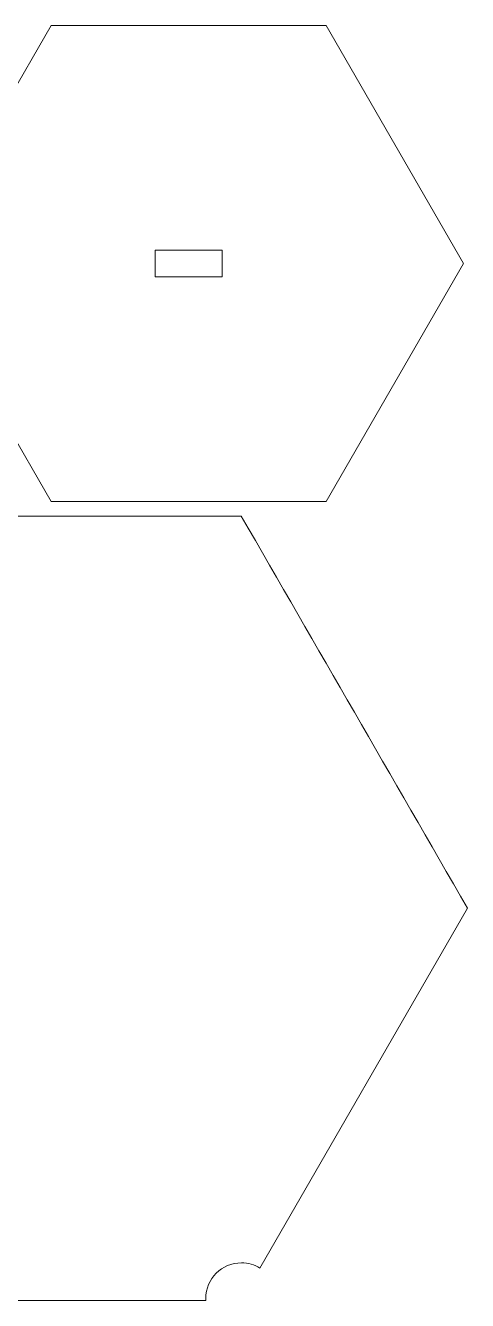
# Model space of a CAD drawing. Header units: centimetres. Extents: x -26.9 to 30.7, y -30.7 to 31.7.
# Drawn here: x 8.55 to 15.17, y -27.17 to -8.08 of the extents above; entities that cross this region are included whole.
import ezdxf

# ---------------------------------------------------------------- set-up
doc = ezdxf.new("R2010")
doc.units = ezdxf.units.CM
doc.header["$MEASUREMENT"] = 0
doc.layers.add('layer 1', color=7, linetype='Continuous')

msp = doc.modelspace()

# ---------------------------------------------------------------- linework, layer by layer
at = {"layer": 'layer 1', "color": 250, "lineweight": 9}
for points, knots in [([(8.93417, -8.07963), (8.93417, -8.07963), (6.87569, -11.64499), (6.87569, -11.64499), (6.87569, -11.64499), (6.87569, -11.64499), (8.93417, -15.21039), (8.93417, -15.21039), (8.93417, -15.21039), (8.93417, -15.21039), (13.05107, -15.21039), (13.05107, -15.21039), (13.05107, -15.21039), (13.05107, -15.21039), (15.10955, -11.64499), (15.10955, -11.64499), (15.10955, -11.64499), (15.10955, -11.64499), (13.05107, -8.07963), (13.05107, -8.07963), (13.05107, -8.07963), (13.05107, -8.07963), (8.93417, -8.07963), (8.93417, -8.07963)], [0, 0, 0, 0, 0.14285714, 0.14285714, 0.14285714, 0.14285714, 0.28571429, 0.28571429, 0.28571429, 0.28571429, 0.42857143, 0.42857143, 0.42857143, 0.42857143, 0.57142857, 0.57142857, 0.57142857, 0.57142857, 0.71428571, 0.71428571, 0.71428571, 0.71428571, 1, 1, 1, 1]), ([(10.49179, -11.44499), (10.49179, -11.44499), (11.49339, -11.44499), (11.49339, -11.44499), (11.49339, -11.44499), (11.49339, -11.44499), (11.49339, -11.84499), (11.49339, -11.84499), (11.49339, -11.84499), (11.49339, -11.84499), (10.49179, -11.84499), (10.49179, -11.84499), (10.49179, -11.84499), (10.49179, -11.84499), (10.49179, -11.44499), (10.49179, -11.44499)], [0, 0, 0, 0, 0.2, 0.2, 0.2, 0.2, 0.4, 0.4, 0.4, 0.4, 0.6, 0.6, 0.6, 0.6, 1, 1, 1, 1]), ([(4.99683, -15.42556), (3.86634, -17.38362), (2.73585, -19.34162), (1.60542, -21.29967), (1.60542, -21.29967), (2.73585, -23.25774), (3.86634, -25.21575), (4.99683, -27.1738), (4.99683, -27.1738), (4.99683, -27.1738), (11.25005, -27.1738), (11.25005, -27.1738), (11.25005, -27.1738), (11.24947, -27.16368), (11.24915, -27.15351), (11.24915, -27.14324), (11.24915, -27.14324), (11.24915, -26.84868), (11.48794, -26.60991), (11.78249, -26.60991), (11.78249, -26.60991), (11.88425, -26.60991), (11.97933, -26.63842), (12.06023, -26.68787), (12.06023, -26.68787), (12.06023, -26.68787), (15.17111, -21.29967), (15.17111, -21.29967), (15.17111, -21.29967), (14.04062, -19.34162), (12.91014, -17.38362), (11.77965, -15.42556), (11.77965, -15.42556), (9.51873, -15.42556), (7.25775, -15.42556), (4.99683, -15.42556)], [0, 0, 0, 0, 0.1, 0.1, 0.1, 0.1, 0.2, 0.2, 0.2, 0.2, 0.3, 0.3, 0.3, 0.3, 0.4, 0.4, 0.4, 0.4, 0.5, 0.5, 0.5, 0.5, 0.6, 0.6, 0.6, 0.6, 0.7, 0.7, 0.7, 0.7, 0.8, 0.8, 0.8, 0.8, 1, 1, 1, 1])]:
    msp.add_open_spline(points, degree=3, knots=knots, dxfattribs=at)

doc.saveas('drawing.dxf')
